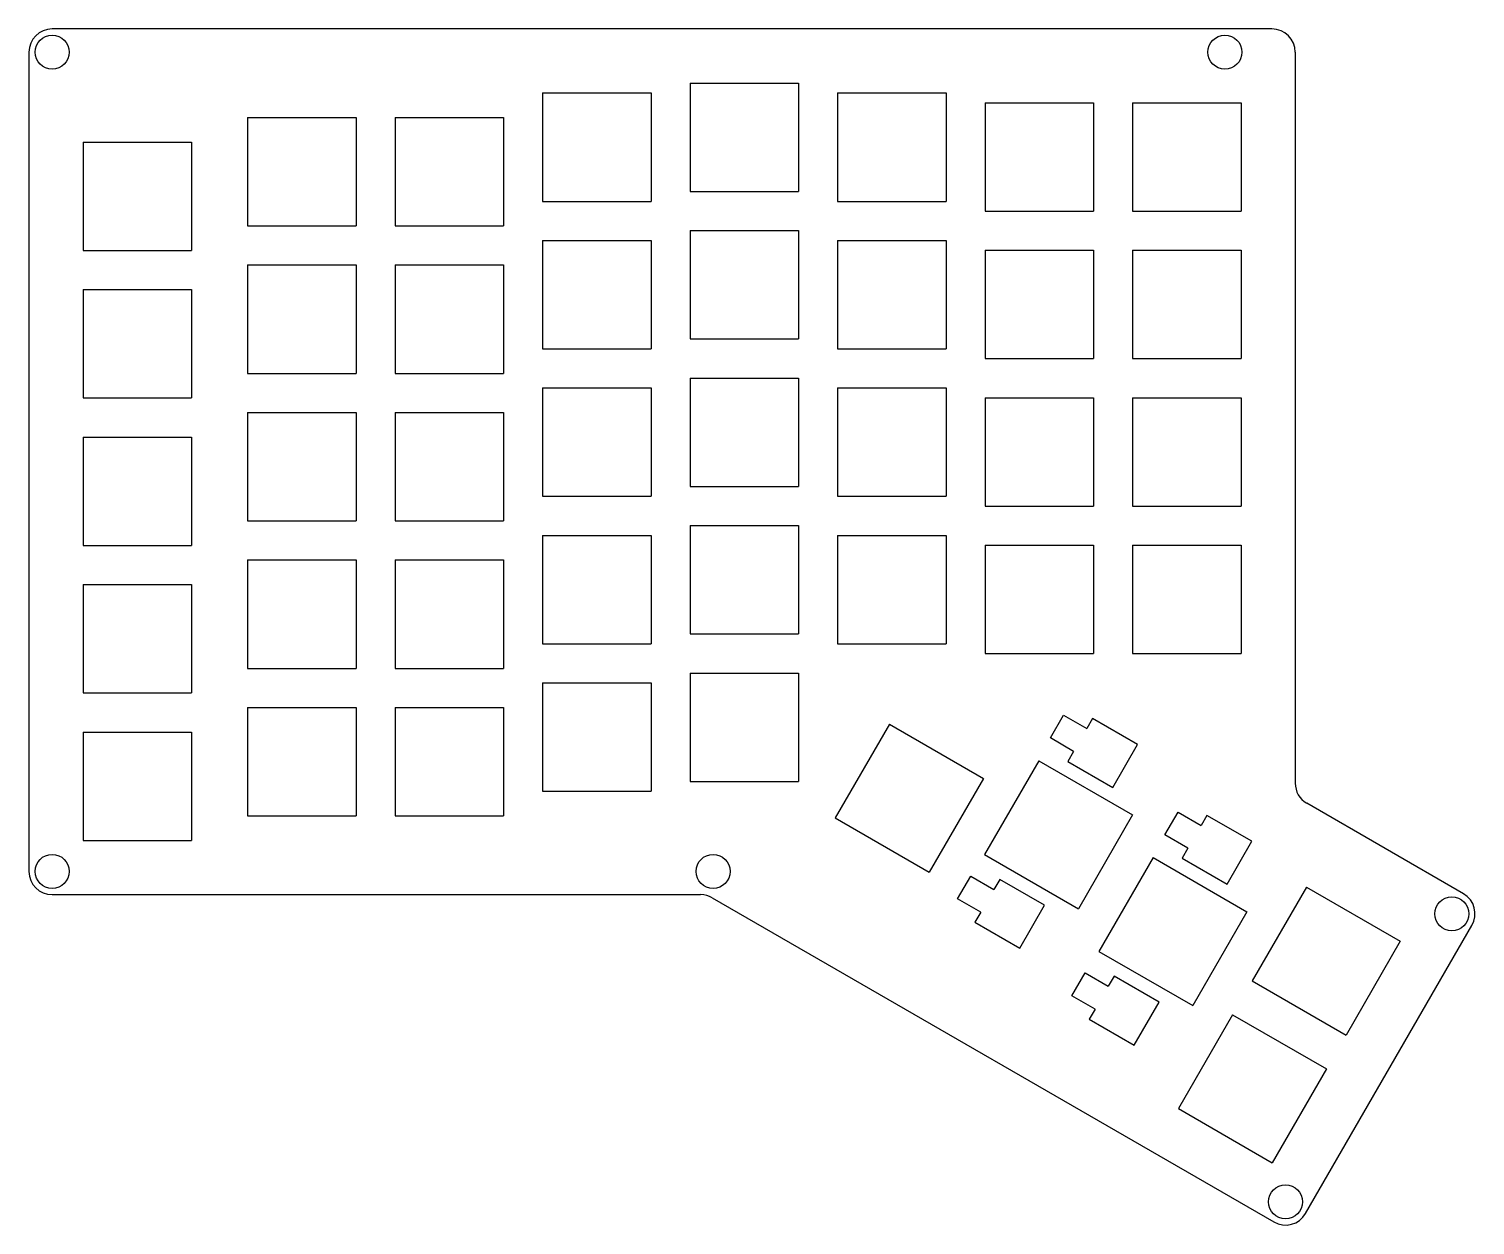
# Model space of a CAD drawing. Header units: millimetres. Extents: x 0 to 187, y -155 to 0.
import ezdxf

# ---------------------------------------------------------------- set-up
doc = ezdxf.new("R2010")
doc.units = ezdxf.units.MM

msp = doc.modelspace()

# ---------------------------------------------------------------- linework, layer by layer
at = {"color": 7, "linetype": 'Continuous', "lineweight": 25}
for p, q in [((160.55, 0), (3, 0)), ((0, -3), (0, -108.82)), ((163.55, -3), (163.55, -97.42)), ((85.4, -7), (99.4, -7)), ((85.4, -7), (85.4, -21)), ((99.4, -7), (99.4, -21)), ((66.35, -8.27), (80.35, -8.27)), ((66.35, -8.27), (66.35, -22.27)), ((80.35, -8.27), (80.35, -22.27)), ((104.45, -8.27), (118.45, -8.27)), ((104.45, -8.27), (104.45, -22.27)), ((118.45, -8.27), (118.45, -22.27)), ((123.5, -9.54), (137.5, -9.54)), ((123.5, -9.54), (123.5, -23.54)), ((137.5, -9.54), (137.5, -23.54)), ((142.55, -9.54), (156.55, -9.54)), ((142.55, -9.54), (142.55, -23.54)), ((156.55, -9.54), (156.55, -23.54)), ((28.25, -11.44), (42.25, -11.44)), ((28.25, -11.44), (28.25, -25.44)), ((42.25, -11.44), (42.25, -25.44)), ((47.3, -11.44), (61.3, -11.44)), ((47.3, -11.44), (47.3, -25.44)), ((61.3, -11.44), (61.3, -25.44)), ((7, -14.62), (21, -14.62)), ((7, -14.62), (7, -28.62)), ((21, -14.62), (21, -28.62)), ((66.35, -22.27), (80.35, -22.27)), ((85.4, -21), (99.4, -21)), ((104.45, -22.27), (118.45, -22.27)), ((123.5, -23.54), (137.5, -23.54)), ((142.55, -23.54), (156.55, -23.54)), ((28.25, -25.44), (42.25, -25.44)), ((47.3, -25.44), (61.3, -25.44)), ((85.4, -26.05), (99.4, -26.05)), ((85.4, -26.05), (85.4, -40.05)), ((99.4, -26.05), (99.4, -40.05)), ((66.35, -27.32), (80.35, -27.32)), ((66.35, -27.32), (66.35, -41.32)), ((80.35, -27.32), (80.35, -41.32)), ((104.45, -27.32), (118.45, -27.32)), ((104.45, -27.32), (104.45, -41.32)), ((118.45, -27.32), (118.45, -41.32)), ((7, -28.62), (21, -28.62)), ((123.5, -28.59), (137.5, -28.59)), ((123.5, -28.59), (123.5, -42.59)), ((137.5, -28.59), (137.5, -42.59)), ((142.55, -28.59), (156.55, -28.59)), ((142.55, -28.59), (142.55, -42.59)), ((156.55, -28.59), (156.55, -42.59)), ((28.25, -30.49), (42.25, -30.49)), ((28.25, -30.49), (28.25, -44.49)), ((42.25, -30.49), (42.25, -44.49)), ((47.3, -30.49), (61.3, -30.49)), ((47.3, -30.49), (47.3, -44.49)), ((61.3, -30.49), (61.3, -44.49)), ((7, -33.67), (21, -33.67)), ((7, -33.67), (7, -47.67)), ((21, -33.67), (21, -47.67)), ((85.4, -40.05), (99.4, -40.05)), ((66.35, -41.32), (80.35, -41.32)), ((104.45, -41.32), (118.45, -41.32)), ((123.5, -42.59), (137.5, -42.59)), ((142.55, -42.59), (156.55, -42.59)), ((28.25, -44.49), (42.25, -44.49)), ((47.3, -44.49), (61.3, -44.49)), ((66.35, -46.37), (80.35, -46.37)), ((66.35, -46.37), (66.35, -60.37)), ((80.35, -46.37), (80.35, -60.37)), ((85.4, -45.1), (99.4, -45.1)), ((85.4, -45.1), (85.4, -59.1)), ((99.4, -45.1), (99.4, -59.1)), ((104.45, -46.37), (118.45, -46.37)), ((104.45, -46.37), (104.45, -60.37)), ((118.45, -46.37), (118.45, -60.37)), ((7, -47.67), (21, -47.67)), ((123.5, -47.64), (137.5, -47.64)), ((123.5, -47.64), (123.5, -61.64)), ((137.5, -47.64), (137.5, -61.64)), ((142.55, -47.64), (156.55, -47.64)), ((142.55, -47.64), (142.55, -61.64)), ((156.55, -47.64), (156.55, -61.64)), ((28.25, -49.54), (42.25, -49.54)), ((28.25, -49.54), (28.25, -63.54)), ((42.25, -49.54), (42.25, -63.54)), ((47.3, -49.54), (61.3, -49.54)), ((47.3, -49.54), (47.3, -63.54)), ((61.3, -49.54), (61.3, -63.54)), ((7, -52.72), (21, -52.72)), ((7, -52.72), (7, -66.72)), ((21, -52.72), (21, -66.72)), ((85.4, -59.1), (99.4, -59.1)), ((66.35, -60.37), (80.35, -60.37)), ((104.45, -60.37), (118.45, -60.37)), ((123.5, -61.64), (137.5, -61.64)), ((142.55, -61.64), (156.55, -61.64)), ((28.25, -63.54), (42.25, -63.54)), ((47.3, -63.54), (61.3, -63.54)), ((85.4, -64.15), (99.4, -64.15)), ((85.4, -64.15), (85.4, -78.15)), ((99.4, -64.15), (99.4, -78.15)), ((7, -66.72), (21, -66.72)), ((66.35, -65.42), (80.35, -65.42)), ((66.35, -65.42), (66.35, -79.42)), ((80.35, -65.42), (80.35, -79.42)), ((104.45, -65.42), (118.45, -65.42)), ((104.45, -65.42), (104.45, -79.42)), ((118.45, -65.42), (118.45, -79.42)), ((123.5, -66.69), (137.5, -66.69)), ((123.5, -66.69), (123.5, -80.69)), ((137.5, -66.69), (137.5, -80.69)), ((142.55, -66.69), (156.55, -66.69)), ((142.55, -66.69), (142.55, -80.69)), ((156.55, -66.69), (156.55, -80.69)), ((28.25, -68.59), (42.25, -68.59)), ((28.25, -68.59), (28.25, -82.59)), ((42.25, -68.59), (42.25, -82.59)), ((47.3, -68.59), (61.3, -68.59)), ((47.3, -68.59), (47.3, -82.59)), ((61.3, -68.59), (61.3, -82.59)), ((7, -71.77), (21, -71.77)), ((7, -71.77), (7, -85.77)), ((21, -71.77), (21, -85.77)), ((85.4, -78.15), (99.4, -78.15)), ((66.35, -79.42), (80.35, -79.42)), ((104.45, -79.42), (118.45, -79.42)), ((123.5, -80.69), (137.5, -80.69)), ((142.55, -80.69), (156.55, -80.69)), ((28.25, -82.59), (42.25, -82.59)), ((47.3, -82.59), (61.3, -82.59)), ((85.4, -83.2), (99.4, -83.2)), ((85.4, -83.2), (85.4, -97.2)), ((99.4, -83.2), (99.4, -97.2)), ((7, -85.77), (21, -85.77)), ((66.35, -84.47), (80.35, -84.47)), ((66.35, -84.47), (66.35, -98.47)), ((80.35, -84.47), (80.35, -98.47)), ((28.25, -87.64), (42.25, -87.64)), ((28.25, -87.64), (28.25, -101.64)), ((42.25, -87.64), (42.25, -101.64)), ((47.3, -87.64), (61.3, -87.64)), ((47.3, -87.64), (47.3, -101.64)), ((61.3, -87.64), (61.3, -101.64)), ((131.94, -91.58), (133.64, -88.64)), ((133.64, -88.64), (136.63, -90.36)), ((137.38, -89.06), (136.63, -90.36)), ((143.18, -92.41), (137.38, -89.06)), ((7, -90.82), (21, -90.82)), ((7, -90.82), (7, -104.82)), ((21, -90.82), (21, -104.82)), ((111.15, -89.8), (104.15, -101.92)), ((111.15, -89.8), (123.28, -96.8)), ((134.93, -93.31), (131.94, -91.58)), ((134.93, -93.31), (134.18, -94.61)), ((139.98, -97.96), (143.18, -92.41)), ((130.42, -94.52), (123.42, -106.64)), ((130.42, -94.52), (142.55, -101.52)), ((134.18, -94.61), (139.98, -97.96)), ((123.28, -96.8), (116.28, -108.92)), ((66.35, -98.47), (80.35, -98.47)), ((85.4, -97.2), (99.4, -97.2)), ((185.28, -111.7), (165.05, -100.02)), ((28.25, -101.64), (42.25, -101.64)), ((47.3, -101.64), (61.3, -101.64)), ((104.15, -101.92), (116.28, -108.92)), ((142.55, -101.52), (135.55, -113.64)), ((146.72, -104.1), (148.42, -101.15)), ((148.42, -101.15), (151.4, -102.88)), ((152.15, -101.58), (151.4, -102.88)), ((157.96, -104.93), (152.15, -101.58)), ((149.7, -105.82), (146.72, -104.1)), ((7, -104.82), (21, -104.82)), ((149.7, -105.82), (148.95, -107.12)), ((154.76, -110.47), (157.96, -104.93)), ((123.42, -106.64), (135.55, -113.64)), ((145.2, -107.03), (138.2, -119.15)), ((145.2, -107.03), (157.32, -114.03)), ((148.95, -107.12), (154.76, -110.47)), ((119.94, -112.37), (121.64, -109.42)), ((121.64, -109.42), (124.63, -111.15)), ((125.38, -109.85), (124.63, -111.15)), ((131.18, -113.2), (125.38, -109.85)), ((3, -111.82), (86.76, -111.82)), ((164.99, -110.84), (157.99, -122.96)), ((164.99, -110.84), (177.12, -117.84)), ((88.26, -112.22), (160.8, -154.1)), ((122.93, -114.09), (119.94, -112.37)), ((127.98, -118.74), (131.18, -113.2)), ((122.93, -114.09), (122.18, -115.39)), ((122.18, -115.39), (127.98, -118.74)), ((157.32, -114.03), (150.32, -126.15)), ((164.9, -153), (186.38, -115.8)), ((138.2, -119.15), (150.32, -126.15)), ((177.12, -117.84), (170.12, -129.96)), ((134.72, -124.88), (136.42, -121.94)), ((136.42, -121.94), (139.4, -123.66)), ((140.15, -122.36), (139.4, -123.66)), ((145.96, -125.71), (140.15, -122.36)), ((157.99, -122.96), (170.12, -129.96)), ((137.7, -126.61), (134.72, -124.88)), ((137.7, -126.61), (136.95, -127.9)), ((142.76, -131.25), (145.96, -125.71)), ((136.95, -127.9), (142.76, -131.25)), ((155.47, -127.34), (148.47, -139.46)), ((155.47, -127.34), (167.59, -134.34)), ((167.59, -134.34), (160.59, -146.46)), ((148.47, -139.46), (160.59, -146.46))]:
    msp.add_line(p, q, dxfattribs=at)
for centre in [(3, -3), (154.47, -3), (3, -108.82), (88.37, -108.82), (183.78, -114.3), (162.3, -151.5)]:
    msp.add_circle(centre, 2.2, dxfattribs=at)
for centre, start, end in [((3, -3), 90, 180), ((160.55, -3), 0, 90), ((166.55, -97.42), 180, 240), ((3, -108.82), 180, 270), ((86.76, -114.82), 60, 90), ((183.78, -114.3), 330, 60), ((162.3, -151.5), 240, 330)]:
    msp.add_arc(centre, 3, start, end, dxfattribs=at)

doc.saveas('drawing.dxf')
